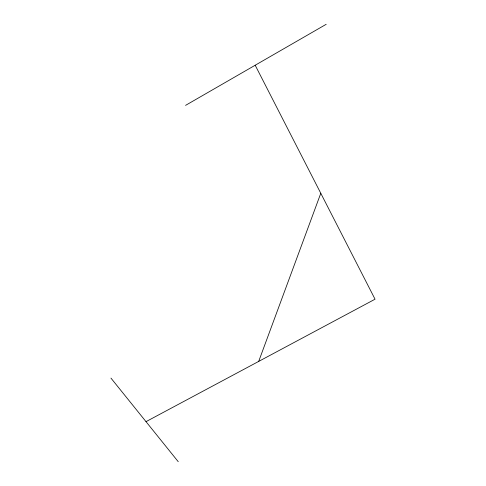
<?xml version="1.0" encoding="UTF-8"?>
<svg xmlns="http://www.w3.org/2000/svg" width="486" height="486" viewBox="0 0 486 486"><rect width="100%" height="100%" fill="white"/><g stroke="black" fill="none" stroke-linecap="round" stroke-linejoin="round"><path stroke-width="0.73" d="M258.686 361.408L320.79 193.288M185.567 105.371L326.197 24.3M146.007 421.654L375.046 299.2L255.186 65.233M110.954 378.108L178.247 461.7"/></g></svg>
